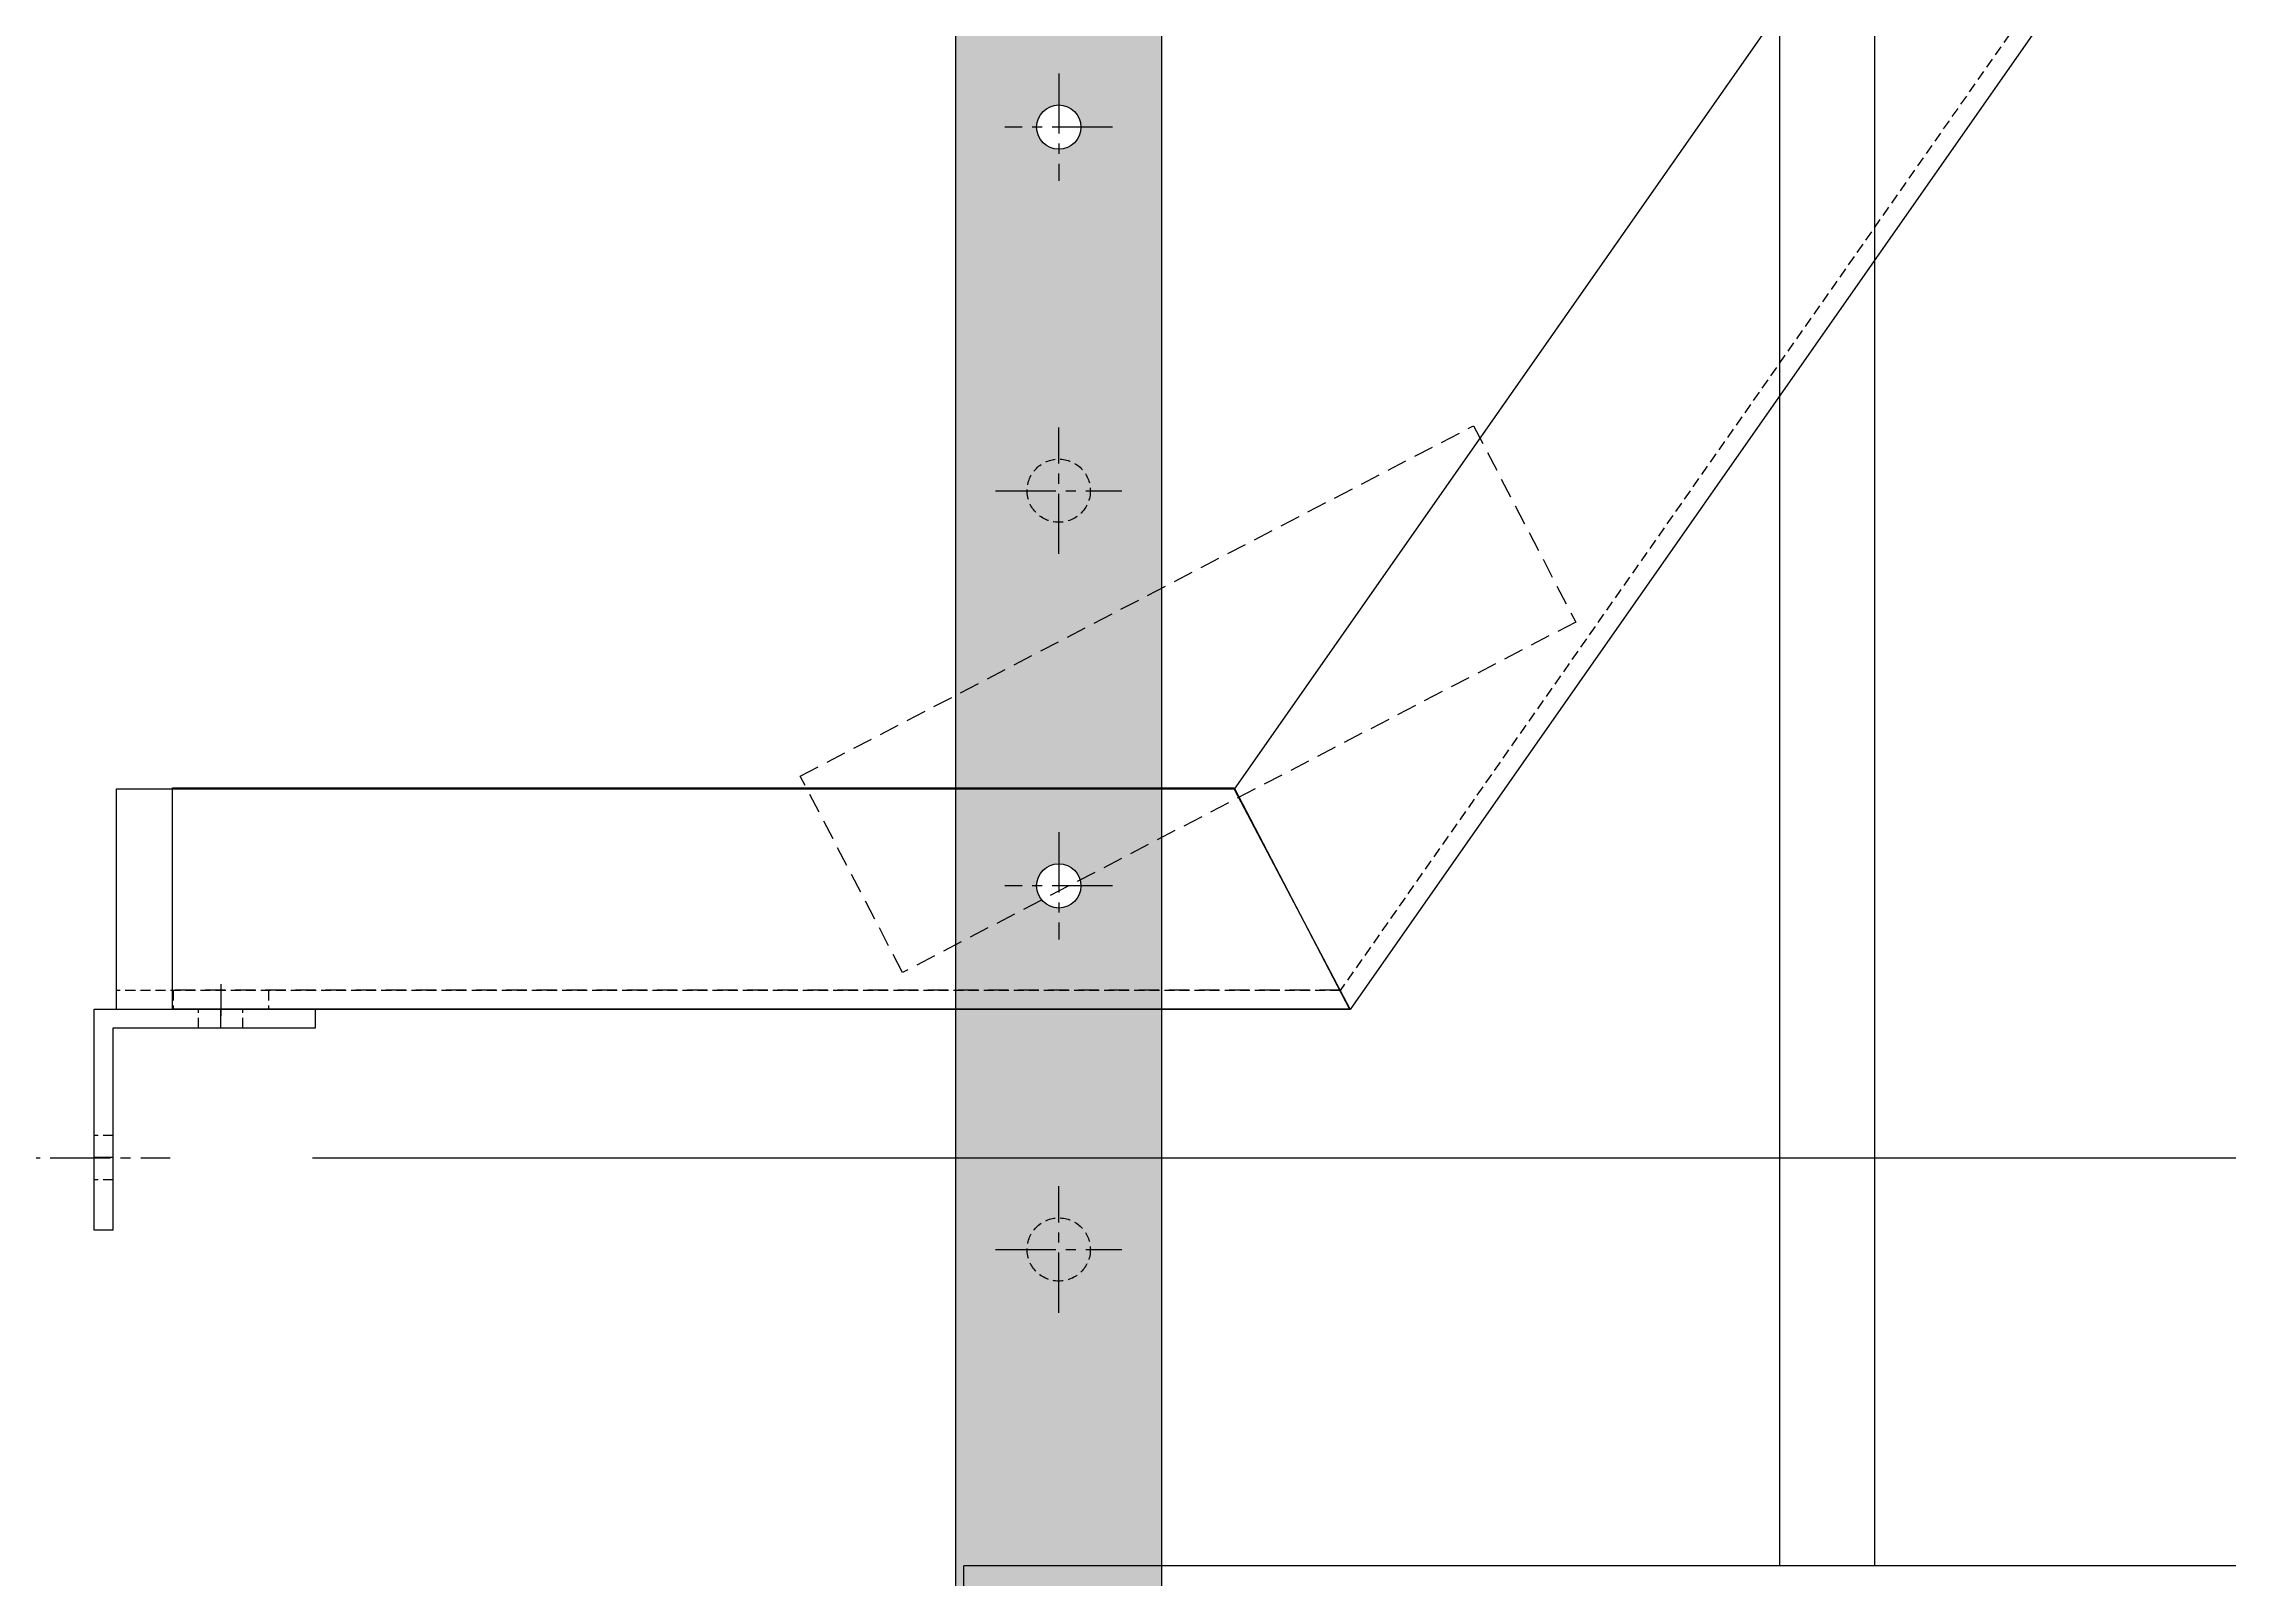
# Model space of a CAD drawing. Header units: millimetres. Extents: x -272986 to 200319, y -34579 to 49604.
# Drawn here: x -29551 to -28860, y 8169 to 8654 of the extents above; entities that cross this region are included whole.
import ezdxf

# ---------------------------------------------------------------- set-up
doc = ezdxf.new("R2010")
doc.units = ezdxf.units.MM
for name, pattern in [('CENTER2', [28.575000000000003, 19.05, -3.175, 3.175, -3.175]), ('HIDDEN', [9.524999999999999, 6.35, -3.175]), ('HIDDEN2', [4.762499999999999, 3.175, -1.5875])]:
    doc.linetypes.add(name, pattern=pattern)
doc.layers.get('Defpoints').update_dxf_attribs({"color": 9})
for name, color, linetype in [('X 0001 M', 7, 'Continuous'), ('X 1001 M', 8, 'HIDDEN2'), ('X 2001 M', 1, 'CENTER2'), ('X 3001 D', 5, 'Continuous'), ('X 5001 H', 8, 'Continuous'), ('X 5199 H - Ladder', 255, 'Continuous')]:
    doc.layers.add(name, color=color, linetype=linetype)
doc.styles.add('BIT STD. 2.5', font='isocpeur.ttf', dxfattribs={"height": 2.5})
doc.styles.add('BIT STD. 3.0', font='isocpeur.ttf', dxfattribs={"height": 2.5})
doc.dimstyles.new('BIT STD. 2.5', dxfattribs={"dimtxt": 2.5, "dimasz": 2.5, "dimexe": 1, "dimexo": 0.75, "dimgap": 1, "dimtad": 1, "dimdec": 0, "dimdsep": 46, "dimtxsty": 'BIT STD. 2.5', "dimcen": 0, "dimadec": 0, "dimazin": 0, "dimtfac": 1, "dimtdec": 0, "dimtmove": 0, "dimatfit": 3, "dimfxl": 1, "dimtfill": 1, "dimlwd": -1, "dimlwe": -1, "dimarcsym": 0})
doc.dimstyles.new('BIT STD. 3.0', dxfattribs={"dimtxt": 3, "dimasz": 3, "dimexe": 1, "dimexo": 0.75, "dimgap": 1, "dimtad": 1, "dimdec": 0, "dimdsep": 46, "dimtxsty": 'BIT STD. 3.0', "dimcen": 0, "dimadec": 0, "dimazin": 0, "dimtfac": 1, "dimtdec": 0, "dimtmove": 0, "dimatfit": 3, "dimfxl": 1, "dimtfill": 1, "dimlwd": -1, "dimlwe": -1, "dimarcsym": 0})

# ---------------------------------------------------------------- blocks, each defined once
blk = doc.blocks.new('*D32')
at = {"layer": 'Defpoints', "color": 0, "transparency": 16777216}
for p in [(-29510.67678410279, 8302.029233528097), (-27304.06413126659, 8302.0292335281), (-29510.67678410279, 7102.029233528097)]:
    blk.add_point(p, dxfattribs=at)
at = {"layer": 'X 3001 D', "color": 0, "transparency": 16777216}
for p, q in [((-29465.67678410279, 8302.029233528097), (-27244.06413126659, 8302.0292335281)), ((-27304.06413126659, 7252.029233528097), (-27304.06413126659, 8152.029233528098)), ((-29465.67678410279, 7102.029233528097), (-27244.06413126659, 7102.029233528097))]:
    blk.add_line(p, q, dxfattribs=at)
for points in [[(-27329.06413126659, 8152.029233528098), (-27279.06413126659, 8152.029233528098), (-27304.06413126659, 8302.0292335281)], [(-27329.06413126659, 7252.029233528097), (-27279.06413126659, 7252.029233528097), (-27304.06413126659, 7102.029233528097)]]:
    blk.add_solid(points, dxfattribs=at)
at = {"layer": 'X 3001 D', "color": 0, "transparency": 16777216, "insert": (-27439.06413126658, 7702.029233528105), "char_height": 150, "attachment_point": 5, "rotation": 90, "style": 'BIT STD. 2.5', "bg_fill": 3, "box_fill_scale": 1.1, "bg_fill_color": 256, "bg_fill_true_color": 13158600, "bg_fill_transparency": 0}
blk.add_mtext('1200', dxfattribs=at)
blk = doc.blocks.new('*D31')
at = {"layer": 'Defpoints', "color": 0, "transparency": 16777216}
for p in [(-29510.67678410279, 9502.029233528097), (-27304.06413126659, 9502.0292335281), (-29510.67678410279, 8302.029233528097)]:
    blk.add_point(p, dxfattribs=at)
at = {"layer": 'X 3001 D', "color": 0, "transparency": 16777216}
for p, q in [((-29465.67678410279, 9502.029233528097), (-27244.06413126659, 9502.0292335281)), ((-27304.06413126659, 8452.0292335281), (-27304.06413126659, 9352.0292335281)), ((-29465.67678410279, 8302.029233528097), (-27244.06413126659, 8302.0292335281))]:
    blk.add_line(p, q, dxfattribs=at)
for points in [[(-27329.06413126659, 9352.0292335281), (-27279.06413126659, 9352.0292335281), (-27304.06413126659, 9502.0292335281)], [(-27329.06413126659, 8452.0292335281), (-27279.06413126659, 8452.0292335281), (-27304.06413126659, 8302.0292335281)]]:
    blk.add_solid(points, dxfattribs=at)
at = {"layer": 'X 3001 D', "color": 0, "transparency": 16777216, "insert": (-27439.06413126658, 8902.029233528105), "char_height": 150, "attachment_point": 5, "rotation": 90, "style": 'BIT STD. 2.5', "bg_fill": 3, "box_fill_scale": 1.1, "bg_fill_color": 256, "bg_fill_true_color": 13158600, "bg_fill_transparency": 0}
blk.add_mtext('1200', dxfattribs=at)
blk = doc.blocks.new('*U65')
at = {"layer": 'X 2001 M', "color": 0, "transparency": 16777216}
blk.add_line((-4.984344853319499, 0), (4.984344853319499, 0), dxfattribs=at)
blk = doc.blocks.new('*U63')
for p, q in [((1186.613107667452, 801.0750646773456), (1186.613107667452, 1154.562678048273)), ((1186.613107667452, 1154.562678048273), (1256.24782091157, 1154.562678048273)), ((1256.24782091157, 764.3734746380926), (1256.24782091157, 1154.562678048273)), ((70, -66.00000000000728), (1256.24782091157, 764.3734746380926))]:
    blk.add_line(p, q)
blk.add_lwpolyline([(69.99999999999977, 19.44588931012868), (1186.613107667452, 801.0750646773456), (1256.24782091157, 764.3734746380926)])
at = {"layer": 'X 1001 M'}
for p, q in [((1250.279131204931, 767.5193252128854), (1250.279131204931, 1154.562678048273)), ((1250.279131204931, 1136.56267431073), (1256.24782091157, 1136.56267431073)), ((1250.279131204931, 1106.442681785816), (1256.24782091157, 1106.442681785816)), ((70, -58.67606663056699), (1250.279131204931, 767.5193252128854))]:
    blk.add_line(p, q, dxfattribs=at)
at = {"layer": 'X 2001 M'}
blk.add_blockref('*U65', (1253.263476058251, 1121.502678048273), dxfattribs=at)
blk = doc.blocks.new('AC-PLAT-BTANG-15-GALV')
for p, q in [((70, 41), (70, 47)), ((6, -23), (0, -23))]:
    blk.add_line(p, q)
for points in [[(0, -23), (0, 47), (70, 47)], [(6, -23), (6, 41), (70, 41)]]:
    blk.add_lwpolyline(points)
at = {"layer": 'X 1001 M'}
for p, q in [((33, 41), (33, 47)), ((47, 41), (47, 47)), ((6, 7), (0, 7)), ((6, -7), (0, -7))]:
    blk.add_line(p, q, dxfattribs=at)
at = {"layer": 'X 2001 M'}
for p, q in [((40, 41), (40, 47)), ((6, 0), (0, 0))]:
    blk.add_line(p, q, dxfattribs=at)
blk = doc.blocks.new('Platform Side')
blk.add_lwpolyline([(24.73166005509847, 46.93107186970337), (24.73166005509847, 116.9310718697034), (360.5026339587203, 116.9310718697034), (396.9423274973451, 46.93107186970337)], close=True)
at = {"layer": 'X 5001 H', "linetype": 'HIDDEN'}
blk.add_line((393.8189251940348, 52.93107186970337), (24.73166005509847, 52.93107186970337), dxfattribs=at)
blk.add_lwpolyline([(223.2791655130422, 120.6532337308108), (436.1617654758156, 231.4729009072125), (468.4841684022686, 169.3821425847364), (255.6015684394952, 58.56247540833465)], close=True, dxfattribs=at)
at = {"xscale": -1, "rotation": 90}
blk.add_blockref('*U63', (1161.502678048273, 1303.109964650725), dxfattribs=at)
blk.add_blockref('AC-PLAT-BTANG-15-GALV', (0, 0))
blk = doc.blocks.new('Cage Hoop Side')
for p, q in [((-30, -25), (-30.00000000000728, 24.99999999999909)), ((777, 25), (-30, 25))]:
    blk.add_line(p, q)
blk = doc.blocks.new('Middle Cage')
blk.add_lwpolyline([(228.0000000000036, -1644.999999999387), (258.0000000000036, -1644.999999999387), (258.0000000000036, -2554.999999999998), (228.0000000000036, -2554.999999999998)], close=True)
blk.add_blockref('Cage Hoop Side', (0, -2579.999999999998))
blk = doc.blocks.new('GALV-LAD-STND-01 rung side elev')
at = {"layer": 'X 5199 H - Ladder'}
h = blk.add_hatch(color=256, dxfattribs=at)
edge = h.paths.add_edge_path()
edge.add_arc((0, 0), 10, 0, 360)
at = {"layer": 'X 1001 M'}
blk.add_circle((0, 0), 10, dxfattribs=at)
at = {"layer": 'X 2001 M'}
for p, q in [((0, -20.00000000000045), (0, 19.99999999999955)), ((-20, 0), (20, 0))]:
    blk.add_line(p, q, dxfattribs=at)
blk = doc.blocks.new('GALV-LAD-STND-01 stringer hole side elev')
at = {"layer": 'X 0001 M'}
blk.add_circle((0, 0), 7, dxfattribs=at)
at = {"layer": 'X 2001 M'}
for p, q in [((0, 17), (0, -17)), ((17, 0), (-17, 0))]:
    blk.add_line(p, q, dxfattribs=at)
blk = doc.blocks.new('GALV-LAD-STND-01 2.00 ladder side elev')
at = {"layer": 'X 5199 H - Ladder'}
h = blk.add_hatch(color=256, dxfattribs=at)
h.paths.add_polyline_path([(200, 60), (265, 60), (265, -2509.999999999999), (200, -2509.999999999999)])
edge = h.paths.add_edge_path(flags=16)
edge.add_arc((232.5, -14.99999999999955), 7, 0, 360)
edge = h.paths.add_edge_path(flags=16)
edge.add_line((249.5, -14.99999999999955), (215.5, -14.99999999999955))
edge = h.paths.add_edge_path(flags=16)
edge.add_line((232.5, 2.000000000000455), (232.5, -31.99999999999955))
edge = h.paths.add_edge_path(flags=16)
edge.add_arc((232.5, -89.99999999999955), 7, 0, 360)
edge = h.paths.add_edge_path(flags=16)
edge.add_line((249.5, -89.99999999999955), (215.5, -89.99999999999955))
edge = h.paths.add_edge_path(flags=16)
edge.add_line((232.5, -72.99999999999955), (232.5, -106.9999999999995))
edge = h.paths.add_edge_path(flags=16)
edge.add_arc((232.5, -329.9999999999991), 7, 0, 360)
edge = h.paths.add_edge_path(flags=16)
edge.add_line((249.5, -329.9999999999991), (215.5, -329.9999999999991))
edge = h.paths.add_edge_path(flags=16)
edge.add_line((232.5, -312.9999999999991), (232.5, -346.9999999999991))
edge = h.paths.add_edge_path(flags=16)
edge.add_arc((232.5, -569.9999999999991), 7, 0, 360)
edge = h.paths.add_edge_path(flags=16)
edge.add_line((249.5, -569.9999999999991), (215.5, -569.9999999999991))
edge = h.paths.add_edge_path(flags=16)
edge.add_line((232.5, -552.9999999999991), (232.5, -586.9999999999991))
edge = h.paths.add_edge_path(flags=16)
edge.add_arc((232.5, -809.9999999999991), 7, 0, 360)
edge = h.paths.add_edge_path(flags=16)
edge.add_line((249.5, -809.9999999999991), (215.5, -809.9999999999991))
edge = h.paths.add_edge_path(flags=16)
edge.add_line((232.5, -792.9999999999991), (232.5, -826.9999999999991))
edge = h.paths.add_edge_path(flags=16)
edge.add_arc((232.5, -1049.999999999999), 7, 0, 360)
edge = h.paths.add_edge_path(flags=16)
edge.add_line((249.5, -1049.999999999999), (215.5, -1049.999999999999))
edge = h.paths.add_edge_path(flags=16)
edge.add_line((232.5, -1032.999999999999), (232.5, -1066.999999999999))
edge = h.paths.add_edge_path(flags=16)
edge.add_arc((232.5, -1289.999999999999), 7, 0, 360)
edge = h.paths.add_edge_path(flags=16)
edge.add_line((249.5, -1289.999999999999), (215.5, -1289.999999999999))
edge = h.paths.add_edge_path(flags=16)
edge.add_line((232.5, -1272.999999999999), (232.5, -1306.999999999999))
edge = h.paths.add_edge_path(flags=16)
edge.add_arc((232.5, -1529.999999999999), 7, 0, 360)
edge = h.paths.add_edge_path(flags=16)
edge.add_line((249.5, -1529.999999999999), (215.5, -1529.999999999999))
edge = h.paths.add_edge_path(flags=16)
edge.add_line((232.5, -1512.999999999999), (232.5, -1546.999999999999))
edge = h.paths.add_edge_path(flags=16)
edge.add_arc((232.5, -1769.999999999999), 7, 0, 360)
edge = h.paths.add_edge_path(flags=16)
edge.add_line((249.5, -1769.999999999999), (215.5, -1769.999999999999))
edge = h.paths.add_edge_path(flags=16)
edge.add_line((232.5, -1752.999999999999), (232.5, -1786.999999999999))
edge = h.paths.add_edge_path(flags=16)
edge.add_arc((232.5, -2009.999999999999), 7, 0, 360)
edge = h.paths.add_edge_path(flags=16)
edge.add_line((249.5, -2009.999999999999), (215.5, -2009.999999999999))
edge = h.paths.add_edge_path(flags=16)
edge.add_line((232.5, -1992.999999999999), (232.5, -2026.999999999999))
edge = h.paths.add_edge_path(flags=16)
edge.add_arc((232.5, -2429.999999999999), 7, 0, 360)
edge = h.paths.add_edge_path(flags=16)
edge.add_line((249.5, -2429.999999999999), (215.5, -2429.999999999999))
edge = h.paths.add_edge_path(flags=16)
edge.add_line((232.5, -2412.999999999999), (232.5, -2446.999999999999))
edge = h.paths.add_edge_path(flags=16)
edge.add_arc((232.5, -2484.999999999999), 7, 0, 360)
edge = h.paths.add_edge_path(flags=16)
edge.add_line((249.5, -2484.999999999999), (215.5, -2484.999999999999))
edge = h.paths.add_edge_path(flags=16)
edge.add_line((232.5, -2467.999999999999), (232.5, -2501.999999999999))
at = {"layer": 'X 0001 M'}
blk.add_lwpolyline([(200, 60), (265, 60), (265, -2509.999999999999), (200, -2509.999999999999)], close=True, dxfattribs=at)
for name, p in [('GALV-LAD-STND-01 stringer hole side elev', (232.5, -329.9999999999991)), ('GALV-LAD-STND-01 rung side elev', (232.5, -444.9999999999991)), ('GALV-LAD-STND-01 stringer hole side elev', (232.5, -569.9999999999991)), ('GALV-LAD-STND-01 rung side elev', (232.5, -684.9999999999991))]:
    blk.add_blockref(name, p, dxfattribs=at)
blk = doc.blocks.new('*D312')
at = {"layer": 'Defpoints', "color": 0, "transparency": 16777216}
for p in [(-28333.12225586301, 9572.029233528097), (-28227.58609450716, 9572.029233528097), (-33887.25192663548, 1987.029233528126)]:
    blk.add_point(p, dxfattribs=at)
at = {"layer": 'X 3001 D', "color": 0, "transparency": 16777216}
blk.add_line((-28288.12225586301, 9572.029233528097), (-27406.29005085096, 9572.029233528097), dxfattribs=at)
at = {"layer": 'X 3001 D', "color": 0, "transparency": 16777216, "insert": (-27786.93807267906, 9708.615181686351), "char_height": 150, "attachment_point": 5, "style": 'BIT STD. 3.0', "bg_fill": 3, "box_fill_scale": 1.1, "bg_fill_color": 256, "bg_fill_true_color": 13158600, "bg_fill_transparency": 0}
blk.add_mtext('{\\fArial|b0|i0|c0|p34;▼}7.585m', dxfattribs=at)

msp = doc.modelspace()

# ---------------------------------------------------------------- linework, layer by layer
at = {"layer": 'X 2001 M'}
msp.add_line((-45207.67678410282, 8302.029233528126), (-29510.67678410278, 8302.029233528094), dxfattribs=at)

# ---------------------------------------------------------------- next in the draw order: dimensions: what is measured, and where the dimension line sits
at = {"layer": 'X 3001 D', "color": 252}
dim = msp.add_linear_dim(base=(-27304.06413126659, 8302.0292335281), p1=(-29510.67678410278, 7102.029233528094), p2=(-29510.67678410278, 8302.029233528094), angle=90, dimstyle='BIT STD. 2.5', dxfattribs=at)
dim.commit()
dim.dimension.update_dxf_attribs({"geometry": '*D32', "text_midpoint": (-27439.06413126658, 7702.029233528105)})

# ---------------------------------------------------------------- next in the draw order: dimensions: what is measured, and where the dimension line sits
dim = msp.add_linear_dim(base=(-27304.06413126659, 9502.0292335281), p1=(-29510.67678410278, 8302.029233528094), p2=(-29510.67678410278, 9502.029233528094), angle=90, dimstyle='BIT STD. 2.5', dxfattribs=at)
dim.commit()
dim.dimension.update_dxf_attribs({"geometry": '*D31', "text_midpoint": (-27439.06413126658, 8902.029233528105)})

# ---------------------------------------------------------------- next in the draw order: block references
for name, p in [('Middle Cage', (-29229.67676430949, 10728.02923352809)), ('Platform Side', (-29534.67676430949, 8302.098161658394))]:
    msp.add_blockref(name, p)
at = {"layer": 'X 0001 M'}
msp.add_blockref('GALV-LAD-STND-01 2.00 ladder side elev', (-29462.17676430949, 8958.029233528094), dxfattribs=at)

# ---------------------------------------------------------------- next in the draw order: dimensions: what is measured, and where the dimension line sits
at = {"layer": 'X 3001 D'}
dim = msp.add_ordinate_dim(feature_location=(-28333.12225586301, 9572.029233528097), offset=(105.53616135584889, 0), dtype=0, origin=(-33887.25192663548, 1987.029233528126), text='{\\fArial|b0|i0|c0|p34;▼}<>', dimstyle='BIT STD. 3.0', override={"dimdec": 3, "dimlfac": 0.001, "dimzin": 0, "dimpost": 'm'}, dxfattribs=at)
dim.commit()
dim.dimension.update_dxf_attribs({"geometry": '*D312', "text_midpoint": (-27786.93807267906, 9708.615181686351)})

doc.saveas('drawing.dxf')
